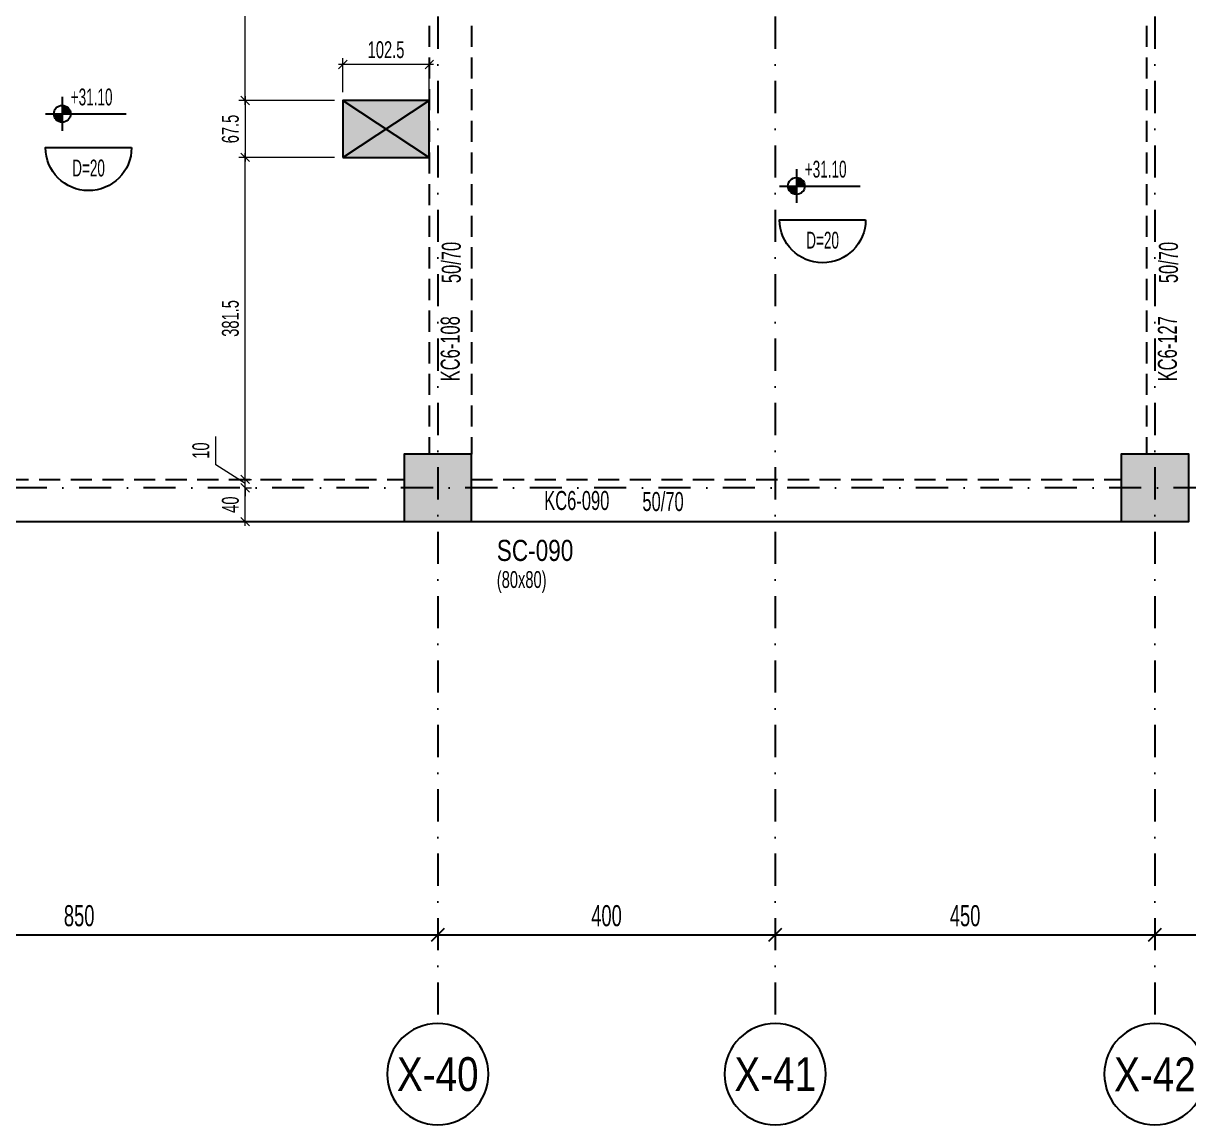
# Model space of a CAD drawing. Header units: millimetres. Extents: x -10495 to 6687, y -755 to 43288.
# Drawn here: x 359 to 1740, y -755 to 550 of the extents above; entities that cross this region are included whole.
import ezdxf
from ezdxf.enums import TextEntityAlignment as Align

# ---------------------------------------------------------------- set-up
doc = ezdxf.new("R2010")
doc.units = ezdxf.units.MM
doc.header["$LTSCALE"] = 100
doc.header["$PDSIZE"] = -100
doc.linetypes.add('DASHDOT', pattern=[25.4, 12.7, -6.35, 0, -6.35])
doc.linetypes.add('HIDDEN', pattern=[0.375, 0.25, -0.125])
for name, color, linetype in [('AKS BALON_ULK', 9, 'Continuous'), ('AKS YAZI_ULK', 20, 'Continuous'), ('AKS_ULK', 8, 'DASHDOT'), ('BOSLUK SEMBOL_ULK', 118, 'Continuous'), ('BOSLUK_ULK', 21, 'Continuous'), ('KOLON-PERDE CEKIRDEK_ULK', 4, 'Continuous'), ('KOT_ULK', 7, 'Continuous'), ('OLCU DIS_ULK', 7, 'Continuous'), ('TARAMA BOSLUK-TARIF SEFFAF YUZEYLER_ULK', 159, 'Continuous'), ('TARAMA SOLID_ULK', 251, 'Continuous')]:
    doc.layers.add(name, color=color, linetype=linetype)
for name, color, linetype, lineweight in [('DOSEME ISMI_ULK', 244, 'Continuous', 25), ('KIRIS BOYUT_ULK', 232, 'Continuous', 13), ('KIRIS CIZGI DUZ_ULK', 41, 'Continuous', 25), ('KIRIS CIZGI KESIK_ULK', 41, 'HIDDEN', 25), ('KIRIS ISIM_ULK', 221, 'Continuous', 13), ('KOLON BOYUT_ULK', 255, 'Continuous', 13), ('KOLON ISIM_ULK', 91, 'Continuous', 13), ('OLCU IC_ULK', 146, 'Continuous', 18)]:
    doc.layers.add(name, color=color, linetype=linetype, lineweight=lineweight)
doc.styles.add('ULK-SIMPLXTW.shx', font='ARIALN.TTF')
doc.styles.add('ulkr-simplxtw.shx', font='ulkr-simplxtw.shx', dxfattribs={"width": 0.65})
doc.dimstyles.new('1-100-DIS_ULK', dxfattribs={"dimscale": 100, "dimtxt": 0.25, "dimasz": 0.15, "dimexe": 0.1, "dimexo": 0.1, "dimgap": 0.1, "dimtad": 1, "dimdec": 0, "dimzin": 9, "dimdsep": 46, "dimtxsty": 'ulkr-simplxtw.shx', "dimblk": 'OBLIQUE', "dimcen": 0.1, "dimdle": 0.11, "dimclrd": 256, "dimclre": 256, "dimclrt": 3, "dimadec": 0, "dimazin": 0, "dimtfac": 1, "dimtdec": 0, "dimtix": 1, "dimtmove": 1, "dimatfit": 3, "dimldrblk": 'OBLIQUE', "dimfxl": 1, "dimtolj": 1, "dimtzin": 12, "dimarcsym": 0})
doc.dimstyles.new('1-100-IC_ULK', dxfattribs={"dimscale": 10, "dimtxt": 2, "dimasz": 1, "dimexe": 0.75, "dimexo": 1, "dimgap": 0.75, "dimtad": 1, "dimdec": 1, "dimzin": 9, "dimdsep": 46, "dimtxsty": 'ulkr-simplxtw.shx', "dimblk": 'OBLIQUE', "dimcen": 0.1, "dimdle": 0.5, "dimclrd": 146, "dimclre": 146, "dimclrt": 2, "dimadec": 0, "dimazin": 2, "dimtfac": 1, "dimtdec": 1, "dimtix": 1, "dimtmove": 2, "dimatfit": 3, "dimldrblk": 'OBLIQUE', "dimfxl": 1, "dimtolj": 1, "dimtzin": 0, "dimlwd": -1, "dimlwe": -1, "dimarcsym": 0})

# ---------------------------------------------------------------- blocks, each defined once
blk = doc.blocks.new('AKS SEMBOL_ULK')
at = {"layer": 'AKS BALON_ULK', "linetype": 'ByBlock'}
blk.add_circle((0, -41.2), 60, dxfattribs=at)
at = {"layer": 'AKS YAZI_ULK', "style": 'ULK-SIMPLXTW.shx'}
blk.add_attdef('1', text='', height=40, dxfattribs=at).set_placement((0, -41.2), align=Align.MIDDLE)
blk = doc.blocks.new('_Oblique')
at = {"color": 0, "linetype": 'ByBlock', "lineweight": -2}
blk.add_line((-0.5, -0.5), (0.5, 0.5), dxfattribs=at)
blk = doc.blocks.new('*D1712')
at = {"layer": 'Defpoints', "color": 0, "transparency": 16777216}
for p in [(0, -509.7), (850, -509.7), (850, -529.7)]:
    blk.add_point(p, dxfattribs=at)
at = {"layer": 'OLCU DIS_ULK', "lineweight": -2, "transparency": 16777216}
for p, q in [((0, -519.7), (0, -539.7)), ((850, -519.7), (850, -539.7)), ((-11, -529.7), (861, -529.7))]:
    blk.add_line(p, q, dxfattribs=at)
at = {"layer": 'OLCU DIS_ULK', "lineweight": -2, "transparency": 16777216, "xscale": 15, "yscale": 15, "zscale": 15, "rotation": 180}
blk.add_blockref('_Oblique', (0, -529.7), dxfattribs=at)
at = {"layer": 'OLCU DIS_ULK', "lineweight": -2, "transparency": 16777216, "xscale": 15, "yscale": 15, "zscale": 15}
blk.add_blockref('_Oblique', (850, -529.7), dxfattribs=at)
at = {"layer": 'OLCU DIS_ULK', "color": 3, "transparency": 16777216, "insert": (425, -507.2), "char_height": 25, "attachment_point": 5, "style": 'ulkr-simplxtw.shx'}
blk.add_mtext('\\A1;850', dxfattribs=at)
blk = doc.blocks.new('*D1716')
at = {"layer": 'Defpoints', "color": 0, "transparency": 16777216}
for p in [(1700, -509.7), (2550, -509.7), (2550, -529.7)]:
    blk.add_point(p, dxfattribs=at)
at = {"layer": 'OLCU DIS_ULK', "lineweight": -2, "transparency": 16777216}
for p, q in [((1700, -519.7), (1700, -539.7)), ((2550, -519.7), (2550, -539.7)), ((1689, -529.7), (2561, -529.7))]:
    blk.add_line(p, q, dxfattribs=at)
at = {"layer": 'OLCU DIS_ULK', "lineweight": -2, "transparency": 16777216, "xscale": 15, "yscale": 15, "zscale": 15, "rotation": 180}
blk.add_blockref('_Oblique', (1700, -529.7), dxfattribs=at)
at = {"layer": 'OLCU DIS_ULK', "lineweight": -2, "transparency": 16777216, "xscale": 15, "yscale": 15, "zscale": 15}
blk.add_blockref('_Oblique', (2550, -529.7), dxfattribs=at)
at = {"layer": 'OLCU DIS_ULK', "color": 3, "transparency": 16777216, "insert": (2125, -507.2), "char_height": 25, "attachment_point": 5, "style": 'ulkr-simplxtw.shx'}
blk.add_mtext('\\A1;850', dxfattribs=at)
blk = doc.blocks.new('*D1718')
at = {"layer": 'Defpoints', "color": 0, "transparency": 16777216}
for p in [(850, -509.7), (1250, -509.7), (1250, -529.7)]:
    blk.add_point(p, dxfattribs=at)
at = {"layer": 'OLCU DIS_ULK', "lineweight": -2, "transparency": 16777216}
for p, q in [((850, -519.7), (850, -539.7)), ((1250, -519.7), (1250, -539.7)), ((839, -529.7), (1261, -529.7))]:
    blk.add_line(p, q, dxfattribs=at)
at = {"layer": 'OLCU DIS_ULK', "lineweight": -2, "transparency": 16777216, "xscale": 15, "yscale": 15, "zscale": 15, "rotation": 180}
blk.add_blockref('_Oblique', (850, -529.7), dxfattribs=at)
at = {"layer": 'OLCU DIS_ULK', "lineweight": -2, "transparency": 16777216, "xscale": 15, "yscale": 15, "zscale": 15}
blk.add_blockref('_Oblique', (1250, -529.7), dxfattribs=at)
at = {"layer": 'OLCU DIS_ULK', "color": 3, "transparency": 16777216, "insert": (1050, -507.2), "char_height": 25, "attachment_point": 5, "style": 'ulkr-simplxtw.shx'}
blk.add_mtext('\\A1;400', dxfattribs=at)
blk = doc.blocks.new('*D1728')
at = {"layer": 'Defpoints', "color": 0, "transparency": 16777216}
for p in [(1250, -509.7), (1700, -509.7), (1700, -529.7)]:
    blk.add_point(p, dxfattribs=at)
at = {"layer": 'OLCU DIS_ULK', "lineweight": -2, "transparency": 16777216}
for p, q in [((1250, -519.7), (1250, -539.7)), ((1700, -519.7), (1700, -539.7)), ((1239, -529.7), (1711, -529.7))]:
    blk.add_line(p, q, dxfattribs=at)
at = {"layer": 'OLCU DIS_ULK', "lineweight": -2, "transparency": 16777216, "xscale": 15, "yscale": 15, "zscale": 15, "rotation": 180}
blk.add_blockref('_Oblique', (1250, -529.7), dxfattribs=at)
at = {"layer": 'OLCU DIS_ULK', "lineweight": -2, "transparency": 16777216, "xscale": 15, "yscale": 15, "zscale": 15}
blk.add_blockref('_Oblique', (1700, -529.7), dxfattribs=at)
at = {"layer": 'OLCU DIS_ULK', "color": 3, "transparency": 16777216, "insert": (1475, -507.2), "char_height": 25, "attachment_point": 5, "style": 'ulkr-simplxtw.shx'}
blk.add_mtext('\\A1;450', dxfattribs=at)
blk = doc.blocks.new('*U17')
at = {"layer": 'KOT_ULK'}
h = blk.add_hatch(color=251, dxfattribs=at)
h.dxf.hatch_style = 1
h.paths.add_polyline_path([(0, 0), (-10, 0, 0.414214), (0, -10)])
h = blk.add_hatch(color=251, dxfattribs=at)
h.dxf.hatch_style = 1
h.paths.add_polyline_path([(10, 0, 0.414214), (0, 10), (0, 0)])
at = {"layer": 'KOT_ULK', "color": 12}
for p, q in [((0, 20), (0, -20)), ((-20, 0), (75.6, 0))]:
    blk.add_line(p, q, dxfattribs=at)
blk.add_circle((0, 0), 10, dxfattribs=at)
at = {"layer": 'KOT_ULK', "style": 'ulkr-simplxtw.shx', "width": 0.6}
for tag, p in [('6', (10, 145)), ('5', (10, 118)), ('4', (10, 91)), ('3', (10, 64)), ('2', (10, 37)), ('1', (10, 10))]:
    blk.add_attdef(tag, p, '', height=20, dxfattribs=at)
at = {"layer": 'KOT_ULK', "color": 242, "style": 'ulkr-simplxtw.shx', "width": 0.65}
blk.add_attdef('NOT', text='', height=20, dxfattribs=at).set_placement((14.8, -10), align=Align.TOP_LEFT)
blk = doc.blocks.new('Döşeme kalınğı_ULK')
at = {"layer": 'DOSEME ISMI_ULK', "color": 12}
blk.add_lwpolyline([(51, 0, -1), (-51, 0)], format="xyb", close=True, dxfattribs=at)
at = {"layer": 'DOSEME ISMI_ULK', "style": 'ulkr-simplxtw.shx', "width": 0.6}
blk.add_attdef('1', text='', height=20, dxfattribs=at).set_placement((0, -14.2), align=Align.TOP_CENTER)
blk = doc.blocks.new('*U26')
at = {"layer": 'KOLON BOYUT_ULK', "style": 'ulkr-simplxtw.shx', "width": 0.65}
blk.add_attdef('2', text='', height=20, dxfattribs=at).set_placement((0, -37), align=Align.TOP_LEFT)
at = {"layer": 'KOLON ISIM_ULK', "style": 'ulkr-simplxtw.shx', "width": 0.8}
blk.add_attdef('1', text='', height=25, dxfattribs=at).set_placement((0, 0), align=Align.TOP_LEFT)
blk = doc.blocks.new('*D1491')
at = {"layer": 'Defpoints', "color": 0, "transparency": 16777216}
for p in [(594.3, 0), (621.8, 0), (596.8, -40)]:
    blk.add_point(p, dxfattribs=at)
at = {"layer": 'OLCU IC_ULK', "color": 146, "transparency": 16777216}
blk.add_line((621.8, -45), (621.8, 5), dxfattribs=at)
at = {"layer": 'OLCU IC_ULK', "color": 146, "linetype": 'Continuous', "transparency": 16777216}
for p, q in [((621.8, 0), (629.3, 0)), ((621.8, -40), (629.3, -40))]:
    blk.add_line(p, q, dxfattribs=at)
at = {"layer": 'OLCU IC_ULK', "color": 146, "transparency": 16777216, "xscale": 10, "yscale": 10, "zscale": 10}
for p, rotation in [((621.8, 0), 90), ((621.8, -40), 270)]:
    blk.add_blockref('_Oblique', p, dxfattribs=dict(at, rotation=rotation))
at = {"layer": 'OLCU IC_ULK', "color": 2, "transparency": 16777216, "insert": (604.3, -20), "char_height": 20, "attachment_point": 5, "rotation": 90, "style": 'ulkr-simplxtw.shx'}
blk.add_mtext('\\A1;40', dxfattribs=at)
blk = doc.blocks.new('*D1492')
at = {"layer": 'Defpoints', "color": 0, "transparency": 16777216}
for p in [(594.3, 10), (594.3, 0), (621.8, 10)]:
    blk.add_point(p, dxfattribs=at)
at = {"layer": 'OLCU IC_ULK', "color": 146, "transparency": 16777216}
for p, q in [((586.8, 27.3), (586.8, 60.8)), ((621.8, 5), (586.8, 27.3)), ((621.8, 10), (621.8, 20)), ((621.8, 0), (621.8, 10)), ((621.8, 0), (621.8, 10)), ((621.8, 0), (621.8, -10))]:
    blk.add_line(p, q, dxfattribs=at)
at = {"layer": 'OLCU IC_ULK', "color": 146, "linetype": 'Continuous', "transparency": 16777216}
for p, q in [((621.8, 10), (629.3, 10)), ((621.8, 0), (629.3, 0))]:
    blk.add_line(p, q, dxfattribs=at)
at = {"layer": 'OLCU IC_ULK', "color": 146, "transparency": 16777216, "xscale": 10, "yscale": 10, "zscale": 10}
for p, rotation in [((621.8, 10), 270), ((621.8, 0), 90)]:
    blk.add_blockref('_Oblique', p, dxfattribs=dict(at, rotation=rotation))
at = {"layer": 'OLCU IC_ULK', "color": 2, "transparency": 16777216, "insert": (569.3, 44.1), "char_height": 20, "attachment_point": 5, "rotation": 90, "style": 'ulkr-simplxtw.shx'}
blk.add_mtext('\\A1;10', dxfattribs=at)
blk = doc.blocks.new('*D1493')
at = {"layer": 'Defpoints', "color": 0, "transparency": 16777216}
for p in [(621.8, 391.5), (737.5, 391.5), (594.3, 10)]:
    blk.add_point(p, dxfattribs=at)
at = {"layer": 'OLCU IC_ULK', "color": 146, "linetype": 'Continuous', "transparency": 16777216}
for p, q in [((727.5, 391.5), (614.3, 391.5)), ((604.3, 10), (629.3, 10))]:
    blk.add_line(p, q, dxfattribs=at)
at = {"layer": 'OLCU IC_ULK', "color": 146, "transparency": 16777216}
blk.add_line((621.8, 5), (621.8, 396.5), dxfattribs=at)
at = {"layer": 'OLCU IC_ULK', "color": 146, "transparency": 16777216, "xscale": 10, "yscale": 10, "zscale": 10}
for p, rotation in [((621.8, 391.5), 90), ((621.8, 10), 270)]:
    blk.add_blockref('_Oblique', p, dxfattribs=dict(at, rotation=rotation))
at = {"layer": 'OLCU IC_ULK', "color": 2, "transparency": 16777216, "insert": (604.3, 200.7), "char_height": 20, "attachment_point": 5, "rotation": 90, "style": 'ulkr-simplxtw.shx'}
blk.add_mtext('\\A1;381.5', dxfattribs=at)
blk = doc.blocks.new('*D1695')
at = {"layer": 'Defpoints', "color": 0, "transparency": 16777216}
for p in [(737.5, 459), (621.8, 391.5), (737.5, 391.5)]:
    blk.add_point(p, dxfattribs=at)
at = {"layer": 'OLCU IC_ULK', "color": 146, "linetype": 'Continuous', "transparency": 16777216}
for p, q in [((727.5, 459), (614.3, 459)), ((727.5, 391.5), (614.3, 391.5))]:
    blk.add_line(p, q, dxfattribs=at)
at = {"layer": 'OLCU IC_ULK', "color": 146, "transparency": 16777216}
blk.add_line((621.8, 464), (621.8, 386.5), dxfattribs=at)
at = {"layer": 'OLCU IC_ULK', "color": 146, "transparency": 16777216, "xscale": 10, "yscale": 10, "zscale": 10}
for p, rotation in [((621.8, 459), 90), ((621.8, 391.5), 270)]:
    blk.add_blockref('_Oblique', p, dxfattribs=dict(at, rotation=rotation))
at = {"layer": 'OLCU IC_ULK', "color": 2, "transparency": 16777216, "insert": (604.3, 425.2), "char_height": 20, "attachment_point": 5, "rotation": 90, "style": 'ulkr-simplxtw.shx'}
blk.add_mtext('\\A1;67.5', dxfattribs=at)
blk = doc.blocks.new('*D1583')
at = {"layer": 'Defpoints', "color": 0, "transparency": 16777216}
for p in [(621.8, 825), (637.6, 825), (737.5, 459)]:
    blk.add_point(p, dxfattribs=at)
at = {"layer": 'OLCU IC_ULK', "color": 146, "transparency": 16777216}
blk.add_line((621.8, 454), (621.8, 830), dxfattribs=at)
at = {"layer": 'OLCU IC_ULK', "color": 146, "linetype": 'Continuous', "transparency": 16777216}
for p, q in [((627.6, 825), (614.3, 825)), ((727.5, 459), (614.3, 459))]:
    blk.add_line(p, q, dxfattribs=at)
at = {"layer": 'OLCU IC_ULK', "color": 146, "transparency": 16777216, "xscale": 10, "yscale": 10, "zscale": 10}
for p, rotation in [((621.8, 825), 90), ((621.8, 459), 270)]:
    blk.add_blockref('_Oblique', p, dxfattribs=dict(at, rotation=rotation))
at = {"layer": 'OLCU IC_ULK', "color": 2, "transparency": 16777216, "insert": (604.3, 642), "char_height": 20, "attachment_point": 5, "rotation": 90, "style": 'ulkr-simplxtw.shx'}
blk.add_mtext('\\A1;366', dxfattribs=at)
blk = doc.blocks.new('*D1584')
at = {"layer": 'Defpoints', "color": 0, "transparency": 16777216}
for p in [(737.5, 501.6), (737.5, 459), (840, 459)]:
    blk.add_point(p, dxfattribs=at)
at = {"layer": 'OLCU IC_ULK', "color": 146, "transparency": 16777216}
blk.add_line((845, 501.6), (732.5, 501.6), dxfattribs=at)
at = {"layer": 'OLCU IC_ULK', "color": 146, "linetype": 'Continuous', "transparency": 16777216}
for p, q in [((737.5, 469), (737.5, 509.1)), ((840, 469), (840, 509.1))]:
    blk.add_line(p, q, dxfattribs=at)
at = {"layer": 'OLCU IC_ULK', "color": 146, "transparency": 16777216, "xscale": 10, "yscale": 10, "zscale": 10, "rotation": 180}
blk.add_blockref('_Oblique', (737.5, 501.6), dxfattribs=at)
at = {"layer": 'OLCU IC_ULK', "color": 146, "transparency": 16777216, "xscale": 10, "yscale": 10, "zscale": 10}
blk.add_blockref('_Oblique', (840, 501.6), dxfattribs=at)
at = {"layer": 'OLCU IC_ULK', "color": 2, "transparency": 16777216, "insert": (788.7, 519.1), "char_height": 20, "attachment_point": 5, "style": 'ulkr-simplxtw.shx'}
blk.add_mtext('\\A1;102.5', dxfattribs=at)
blk = doc.blocks.new('Kiriş_Sembol_ULK')
at = {"layer": 'KIRIS BOYUT_ULK', "style": 'ulkr-simplxtw.shx', "width": 0.65}
blk.add_attdef('B', text='', height=25, dxfattribs=at).set_placement((21, 0.4), align=Align.MIDDLE_LEFT)
at = {"layer": 'KIRIS ISIM_ULK', "style": 'ulkr-simplxtw.shx', "width": 0.65}
blk.add_attdef('K', text='', height=25, dxfattribs=at).set_placement((-18.2, 12.9), align=Align.TOP_RIGHT)

msp = doc.modelspace()

# ---------------------------------------------------------------- hatches: boundary and pattern name
at = {"layer": 'TARAMA BOSLUK-TARIF SEFFAF YUZEYLER_ULK'}
h = msp.add_hatch(color=256, dxfattribs=at)
h.dxf.hatch_style = 1
h.paths.add_polyline_path([(840, 459), (737.5, 459), (737.5, 391.5), (840, 391.5)])
at = {"layer": 'TARAMA SOLID_ULK'}
h = msp.add_hatch(color=256, dxfattribs=at)
h.dxf.hatch_style = 1
h.paths.add_polyline_path([(810, -40), (890, -40), (890, 40), (810, 40)])
h = msp.add_hatch(color=256, dxfattribs=at)
h.dxf.hatch_style = 1
h.paths.add_polyline_path([(1660, -40), (1740, -40), (1740, 40), (1660, 40)])

# ---------------------------------------------------------------- linework, layer by layer
at = {"layer": 'AKS_ULK', "ltscale": 0.03}
for points in [[(850, 3915.6), (850, -634.71)], [(1250, 3915.6), (1250, -634.71)], [(1700, 3915.6), (1700, -634.71)], [(6566.96, 0), (-759.17, 0)]]:
    msp.add_lwpolyline(points, dxfattribs=at)
at = {"layer": 'BOSLUK SEMBOL_ULK'}
for p, q in [((737.5, 391.5), (840, 459)), ((737.5, 459), (840, 391.5))]:
    msp.add_line(p, q, dxfattribs=at)
at = {"layer": 'BOSLUK_ULK'}
msp.add_lwpolyline([(737.5, 391.5), (840, 391.5), (840, 459), (737.5, 459)], close=True, dxfattribs=at)
at = {"layer": 'KIRIS CIZGI DUZ_ULK'}
for p, q in [((40, -40), (810, -40)), ((890, -40), (1660, -40))]:
    msp.add_line(p, q, dxfattribs=at)
at = {"layer": 'KIRIS CIZGI KESIK_ULK'}
for p, q in [((840, 810), (840, 40)), ((890, 810), (890, 40)), ((1690, 810), (1690, 40)), ((40, 10), (810, 10)), ((890, 10), (1660, 10))]:
    msp.add_line(p, q, dxfattribs=at)
at = {"layer": 'KOLON-PERDE CEKIRDEK_ULK'}
for points in [[(810, -40), (890, -40), (890, 40), (810, 40)], [(1660, -40), (1740, -40), (1740, 40), (1660, 40)]]:
    msp.add_lwpolyline(points, close=True, dxfattribs=at)

# ---------------------------------------------------------------- block references
at = {"layer": 'AKS_ULK', "linetype": 'ByBlock'}
ref = msp.add_blockref('AKS SEMBOL_ULK', (850, -735.96), dxfattribs=dict(at, xscale=-1, rotation=180))
ref.add_attrib('1', 'X-40', dxfattribs={"layer": 'AKS YAZI_ULK', "height": 40, "style": 'ULK-SIMPLXTW.shx'}).set_placement((850, -694.71), align=Align.MIDDLE)
ref = msp.add_blockref('AKS SEMBOL_ULK', (1250, -735.96), dxfattribs=dict(at, xscale=-1, rotation=180))
ref.add_attrib('1', 'X-41', dxfattribs={"layer": 'AKS YAZI_ULK', "height": 40, "style": 'ULK-SIMPLXTW.shx'}).set_placement((1250, -694.71), align=Align.MIDDLE)
ref = msp.add_blockref('AKS SEMBOL_ULK', (1700, -735.96), dxfattribs=dict(at, xscale=-1, rotation=180))
ref.add_attrib('1', 'X-42', dxfattribs={"layer": 'AKS YAZI_ULK', "height": 40, "style": 'ULK-SIMPLXTW.shx'}).set_placement((1700, -694.71), align=Align.MIDDLE)
at = {"layer": 'DOSEME ISMI_ULK'}
for p in [(436.1, 403.16), (1306.1, 317.63)]:
    msp.add_blockref('Döşeme kalınğı_ULK', p, dxfattribs=at).add_auto_attribs({'1': 'D=20'})
at = {"layer": 'KIRIS ISIM_ULK'}
ref = msp.add_blockref('Kiriş_Sembol_ULK', (866.44, 221.53), dxfattribs=dict(at, rotation=90))
ref.add_attrib('B', '50/70', dxfattribs={"layer": 'KIRIS BOYUT_ULK', "height": 22.5, "rotation": 90, "style": 'ulkr-simplxtw.shx', "width": 0.65}).set_placement((866, 242.54), align=Align.MIDDLE_LEFT)
ref.add_attrib('K', 'KC6-108', dxfattribs={"height": 22.5, "rotation": 90, "style": 'ulkr-simplxtw.shx', "width": 0.65}).set_placement((853.5, 203.38), align=Align.TOP_RIGHT)
ref = msp.add_blockref('Kiriş_Sembol_ULK', (1716.44, 221.53), dxfattribs=dict(at, rotation=90))
ref.add_attrib('B', '50/70', dxfattribs={"layer": 'KIRIS BOYUT_ULK', "height": 22.5, "rotation": 90, "style": 'ulkr-simplxtw.shx', "width": 0.65}).set_placement((1716, 242.54), align=Align.MIDDLE_LEFT)
ref.add_attrib('K', 'KC6-127', dxfattribs={"height": 22.5, "rotation": 90, "style": 'ulkr-simplxtw.shx', "width": 0.65}).set_placement((1703.5, 203.38), align=Align.TOP_RIGHT)
ref = msp.add_blockref('Kiriş_Sembol_ULK', (1071.53, -16.72), dxfattribs=at)
ref.add_attrib('B', '50/70', dxfattribs={"layer": 'KIRIS BOYUT_ULK', "height": 22.5, "style": 'ulkr-simplxtw.shx', "width": 0.65}).set_placement((1092.54, -16.27), align=Align.MIDDLE_LEFT)
ref.add_attrib('K', 'KC6-090', dxfattribs={"height": 22.5, "style": 'ulkr-simplxtw.shx', "width": 0.65}).set_placement((1053.37, -3.77), align=Align.TOP_RIGHT)
at = {"layer": 'KOLON ISIM_ULK'}
msp.add_blockref('*U26', (920, -61.67), dxfattribs=at).add_auto_attribs({'1': 'SC-090', '2': '(80x80)'})
at = {"layer": 'KOT_ULK'}
ref = msp.add_blockref('*U17', (405, 443.16), dxfattribs=at)
ref.add_attrib('1', '+31.10', (415, 453.16), dxfattribs={"height": 20, "style": 'ulkr-simplxtw.shx', "width": 0.6})
ref = msp.add_blockref('*U17', (1275, 357.63), dxfattribs=at)
ref.add_attrib('1', '+31.10', (1285, 367.63), dxfattribs={"height": 20, "style": 'ulkr-simplxtw.shx', "width": 0.6})

# ---------------------------------------------------------------- dimensions: what is measured, and where the dimension line sits
at = {"layer": 'OLCU DIS_ULK'}
for base, p1, p2, picture, middle in [((850, -529.71), (0, -509.71), (850, -509.71), '*D1712', (425, -507.21)), ((1250, -529.71), (850, -509.71), (1250, -509.71), '*D1718', (1050, -507.21)), ((1700, -529.71), (1250, -509.71), (1700, -509.71), '*D1728', (1475, -507.21)), ((2550, -529.71), (1700, -509.71), (2550, -509.71), '*D1716', (2125, -507.21))]:
    dim = msp.add_linear_dim(base=base, p1=p1, p2=p2, dimstyle='1-100-DIS_ULK', dxfattribs=at)
    dim.commit()
    dim.dimension.update_dxf_attribs({"geometry": picture, "text_midpoint": middle})
at = {"layer": 'OLCU IC_ULK'}
for base, p1, p2, override, picture, middle in [((621.78, 825), (737.5, 459), (637.58, 825), {"dimfxl": 0}, '*D1583', (604.28, 642)), ((621.78, 391.5), (737.5, 459), (737.5, 391.5), {"dimfxl": 0}, '*D1695', (604.28, 425.25)), ((621.78, 391.5), (594.28, 10), (737.5, 391.5), {"dimfxl": 0}, '*D1493', (604.28, 200.75)), ((621.78, 0), (596.78, -40), (594.28, 0), {"dimfxl": 0, "dimfxlon": 1}, '*D1491', (604.28, -20))]:
    dim = msp.add_linear_dim(base=base, p1=p1, p2=p2, angle=90, dimstyle='1-100-IC_ULK', override=override, dxfattribs=at)
    dim.commit()
    dim.dimension.update_dxf_attribs({"geometry": picture, "text_midpoint": middle})
dim = msp.add_linear_dim(base=(737.5, 501.61), p1=(840, 459), p2=(737.5, 459), dimstyle='1-100-IC_ULK', override={"dimfxl": 0}, dxfattribs=at)
dim.commit()
dim.dimension.update_dxf_attribs({"geometry": '*D1584', "text_midpoint": (788.75, 519.11)})
dim = msp.add_linear_dim(base=(621.78, 10), p1=(594.28, 0), p2=(594.28, 10), angle=90, dimstyle='1-100-IC_ULK', override={"dimtmove": 1, "dimfxl": 0, "dimfxlon": 1}, dxfattribs=at)
dim.commit()
dim.dimension.update_dxf_attribs({"geometry": '*D1492', "text_midpoint": (586.78, 34.77), "dimtype": 160})

doc.saveas('drawing.dxf')
